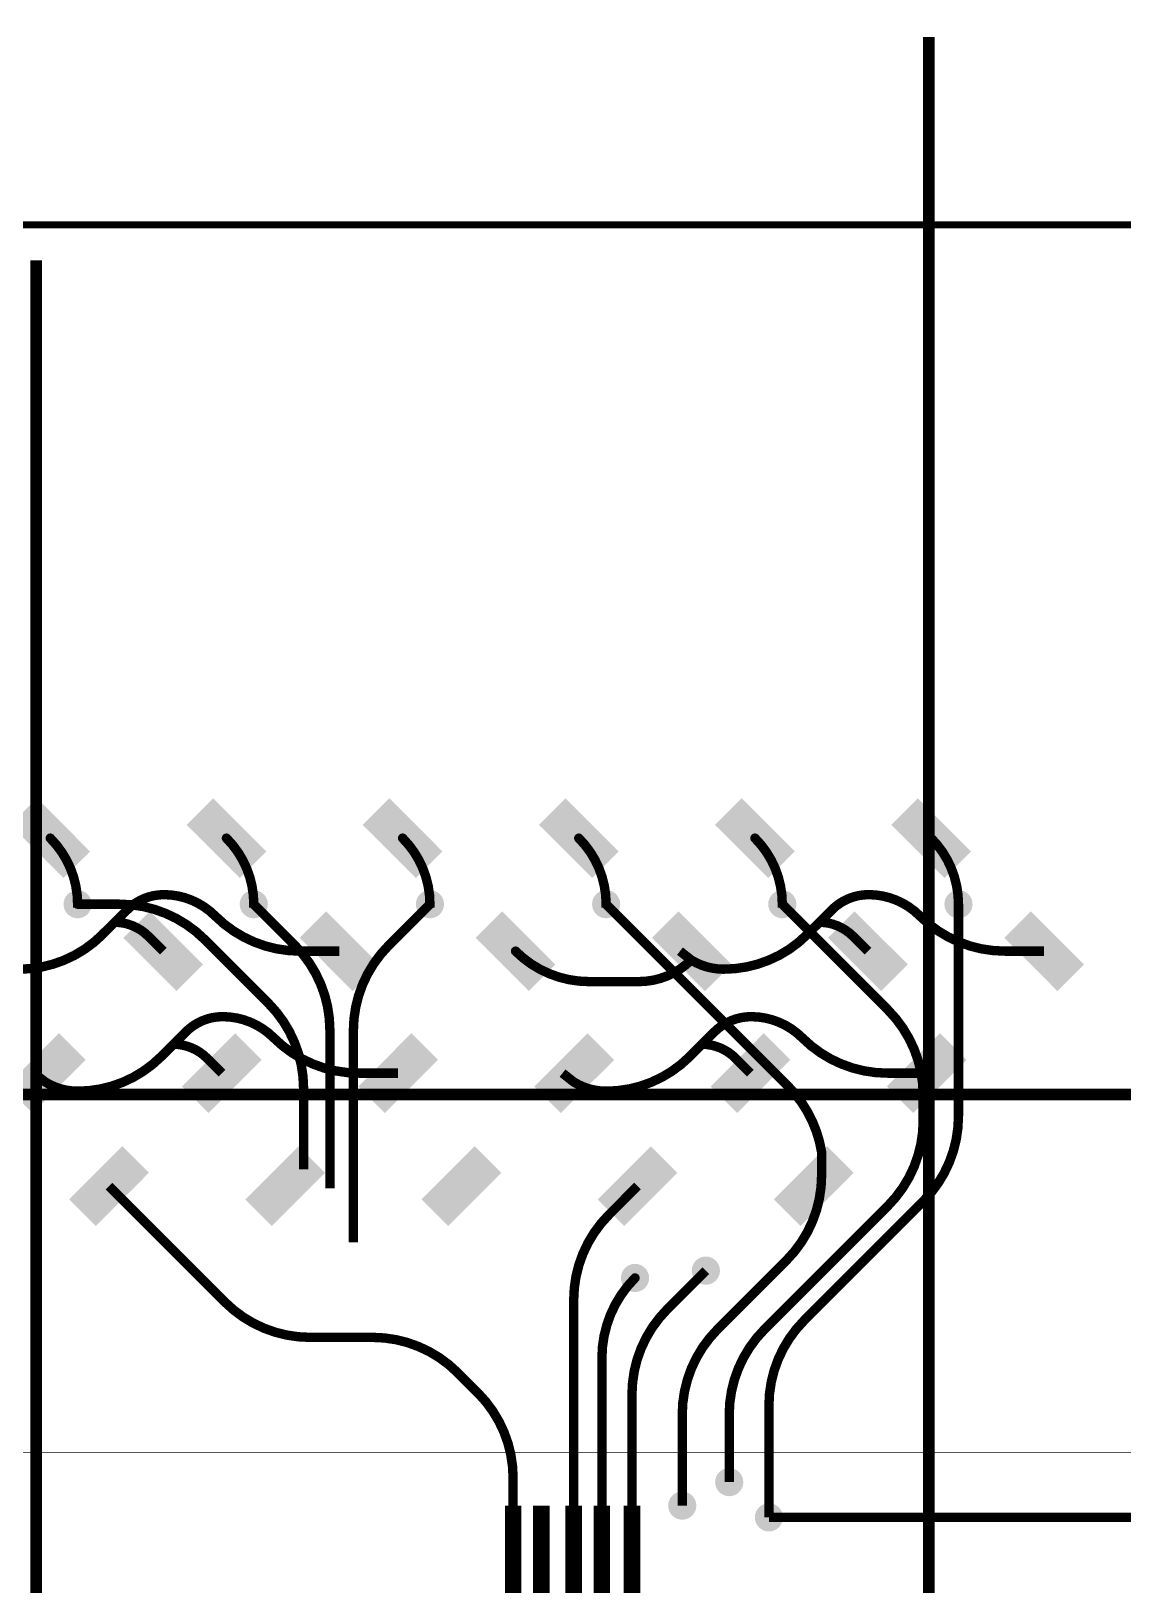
# Model space of a CAD drawing. Header units: inches. Extents: x -214 to 438, y -213 to 250.
# Drawn here: x -85.61 to -62.37, y 9.56 to 42.62 of the extents above; entities that cross this region are included whole.
import ezdxf

# ---------------------------------------------------------------- set-up
doc = ezdxf.new("R2010")
doc.units = ezdxf.units.IN
for name, color, linetype in [('Bottom Layer', 5, 'Continuous'), ('Drawing3', 56, 'Continuous'), ('Mechanical 22', 56, 'Continuous'), ('Outline', 6, 'Continuous'), ('Top Layer', 1, 'Continuous')]:
    doc.layers.add(name, color=color, linetype=linetype)

msp = doc.modelspace()

# ---------------------------------------------------------------- hatches: boundary and pattern name
at = {"layer": 'Bottom Layer'}
h = msp.add_hatch(color=5, dxfattribs=at)
edge = h.paths.add_edge_path()
edge.add_arc((-84.62, 24.047), 0.3, 0, 360)
h = msp.add_hatch(color=5, dxfattribs=at)
edge = h.paths.add_edge_path()
edge.add_arc((-80.87, 24.047), 0.3, 0, 360)
h = msp.add_hatch(color=5, dxfattribs=at)
edge = h.paths.add_edge_path()
edge.add_arc((-77.12, 24.047), 0.3, 0, 360)
h = msp.add_hatch(color=5, dxfattribs=at)
edge = h.paths.add_edge_path()
edge.add_arc((-73.37, 24.047), 0.3, 0, 360)
h = msp.add_hatch(color=5, dxfattribs=at)
edge = h.paths.add_edge_path()
edge.add_arc((-69.62, 24.047), 0.3, 0, 360)
h = msp.add_hatch(color=5, dxfattribs=at)
edge = h.paths.add_edge_path()
edge.add_arc((-65.87, 24.047), 0.3, 0, 360)
h = msp.add_hatch(color=5, dxfattribs=at)
edge = h.paths.add_edge_path()
edge.add_arc((-71.247, 16.25), 0.3, 0, 360)
h = msp.add_hatch(color=5, dxfattribs=at)
edge = h.paths.add_edge_path()
edge.add_arc((-72.755, 16.094), 0.3, 0, 360)
h = msp.add_hatch(color=5, dxfattribs=at)
edge = h.paths.add_edge_path()
edge.add_arc((-70.75, 11.75), 0.3, 0, 360)
h = msp.add_hatch(color=5, dxfattribs=at)
edge = h.paths.add_edge_path()
edge.add_arc((-71.75, 11.25), 0.3, 0, 360)
h = msp.add_hatch(color=5, dxfattribs=at)
edge = h.paths.add_edge_path()
edge.add_arc((-69.905, 11), 0.3, 0, 360)
at = {"layer": 'Top Layer'}
for points in [[(-85.485, 26.301), (-84.354, 25.169), (-84.919, 24.604), (-86.051, 25.735)], [(-81.735, 26.301), (-80.604, 25.169), (-81.169, 24.604), (-82.301, 25.735)], [(-77.985, 26.301), (-76.854, 25.169), (-77.419, 24.604), (-78.551, 25.735)], [(-74.235, 26.301), (-73.104, 25.169), (-73.669, 24.604), (-74.801, 25.735)], [(-70.485, 26.301), (-69.354, 25.169), (-69.919, 24.604), (-71.051, 25.735)], [(-66.735, 26.301), (-65.604, 25.169), (-66.169, 24.604), (-67.301, 25.735)], [(-83.081, 23.896), (-81.949, 22.765), (-82.515, 22.199), (-83.646, 23.331)], [(-79.331, 23.896), (-78.199, 22.765), (-78.765, 22.199), (-79.896, 23.331)], [(-75.581, 23.896), (-74.449, 22.765), (-75.015, 22.199), (-76.146, 23.331)], [(-71.831, 23.896), (-70.699, 22.765), (-71.265, 22.199), (-72.396, 23.331)], [(-68.081, 23.896), (-66.949, 22.765), (-67.515, 22.199), (-68.646, 23.331)], [(-64.331, 23.896), (-63.199, 22.765), (-63.765, 22.199), (-64.896, 23.331)], [(-86.146, 20.169), (-85.015, 21.301), (-84.449, 20.735), (-85.581, 19.604)], [(-82.396, 20.169), (-81.265, 21.301), (-80.699, 20.735), (-81.831, 19.604)], [(-78.646, 20.169), (-77.515, 21.301), (-76.949, 20.735), (-78.081, 19.604)], [(-74.896, 20.169), (-73.765, 21.301), (-73.199, 20.735), (-74.331, 19.604)], [(-71.146, 20.169), (-70.015, 21.301), (-69.449, 20.735), (-70.581, 19.604)], [(-67.396, 20.169), (-66.265, 21.301), (-65.699, 20.735), (-66.831, 19.604)], [(-84.801, 17.765), (-83.669, 18.896), (-83.104, 18.331), (-84.235, 17.199)], [(-81.051, 17.765), (-79.919, 18.896), (-79.354, 18.331), (-80.485, 17.199)], [(-77.301, 17.765), (-76.169, 18.896), (-75.604, 18.331), (-76.735, 17.199)], [(-73.551, 17.765), (-72.419, 18.896), (-71.854, 18.331), (-72.985, 17.199)], [(-69.801, 17.765), (-68.669, 18.896), (-68.104, 18.331), (-69.235, 17.199)]]:
    msp.add_hatch(color=1, dxfattribs=at).paths.add_polyline_path(points)
h = msp.add_hatch(color=1, dxfattribs=at)
edge = h.paths.add_edge_path()
edge.add_arc((-84.62, 24.047), 0.3, 0, 360)
h = msp.add_hatch(color=1, dxfattribs=at)
edge = h.paths.add_edge_path()
edge.add_arc((-80.87, 24.047), 0.3, 0, 360)
h = msp.add_hatch(color=1, dxfattribs=at)
edge = h.paths.add_edge_path()
edge.add_arc((-77.12, 24.047), 0.3, 0, 360)
h = msp.add_hatch(color=1, dxfattribs=at)
edge = h.paths.add_edge_path()
edge.add_arc((-73.37, 24.047), 0.3, 0, 360)
h = msp.add_hatch(color=1, dxfattribs=at)
edge = h.paths.add_edge_path()
edge.add_arc((-69.62, 24.047), 0.3, 0, 360)
h = msp.add_hatch(color=1, dxfattribs=at)
edge = h.paths.add_edge_path()
edge.add_arc((-65.87, 24.047), 0.3, 0, 360)
h = msp.add_hatch(color=1, dxfattribs=at)
edge = h.paths.add_edge_path()
edge.add_arc((-71.247, 16.25), 0.3, 0, 360)
h = msp.add_hatch(color=1, dxfattribs=at)
edge = h.paths.add_edge_path()
edge.add_arc((-72.755, 16.094), 0.3, 0, 360)
h = msp.add_hatch(color=1, dxfattribs=at)
edge = h.paths.add_edge_path()
edge.add_arc((-70.75, 11.75), 0.3, 0, 360)
h = msp.add_hatch(color=1, dxfattribs=at)
edge = h.paths.add_edge_path()
edge.add_arc((-71.75, 11.25), 0.3, 0, 360)
h = msp.add_hatch(color=1, dxfattribs=at)
edge = h.paths.add_edge_path()
edge.add_arc((-69.905, 11), 0.3, 0, 360)

# ---------------------------------------------------------------- linework, layer by layer
at = {"layer": 'Bottom Layer', "const_width": 0.2}
for points in [[(-84.62, 24.047), (-83.729, 24.047)], [(-80.87, 24.047), (-80.001, 23.178)], [(-77.999, 23.168), (-77.12, 24.047)], [(-73.37, 24.047), (-69.501, 20.178)], [(-69.62, 24.047), (-67.373, 21.799)], [(-65.87, 19.538), (-65.87, 24.047)], [(-81.915, 23.295), (-80.561, 21.941)], [(-79.25, 18), (-79.25, 21.364)], [(-78.75, 16.854), (-78.75, 21.354)], [(-79.81, 18.404), (-79.81, 20.127)], [(-66.621, 19.441), (-66.621, 19.985)], [(-68.783, 18.28), (-68.783, 18.771)], [(-69.999, 15.001), (-67.373, 17.627)], [(-69.153, 15.192), (-66.621, 17.724)], [(-70.999, 15.001), (-69.534, 16.466)], [(-71.75, 11.25), (-71.75, 13.187)], [(-70.75, 11.75), (-70.75, 13.187)], [(-69.905, 11), (-69.905, 13.378)]]:
    msp.add_lwpolyline(points, dxfattribs=at)
for points in [[(-83.729, 24.047, -0.198912), (-81.915, 23.295)], [(-80.001, 23.178, -0.198912), (-79.25, 21.364)], [(-78.75, 21.354, -0.198912), (-77.999, 23.168)], [(-80.561, 21.941, -0.198912), (-79.81, 20.127)], [(-67.373, 21.799, -0.198912), (-66.621, 19.985)], [(-69.501, 20.178, -0.157779), (-68.783, 18.771)], [(-66.621, 19.441, -0.198912), (-67.373, 17.627)], [(-65.87, 19.538, -0.198912), (-66.621, 17.724)], [(-68.783, 18.28, -0.198912), (-69.534, 16.466)], [(-69.905, 13.378, -0.198912), (-69.153, 15.192)], [(-71.75, 13.187, -0.198912), (-70.999, 15.001)], [(-70.75, 13.187, -0.198912), (-69.999, 15.001)]]:
    msp.add_lwpolyline(points, format="xyb", dxfattribs=at)
at = {"layer": 'Bottom Layer', "const_width": 0.1}
for points in [[(-83.779, 24.047, 1), (-83.679, 24.047, 1)], [(-81.965, 23.295, 1), (-81.865, 23.295, 1)], [(-80.051, 23.178, 1), (-79.951, 23.178, 1)], [(-78.049, 23.168, 1), (-77.949, 23.168, 1)], [(-80.611, 21.941, 1), (-80.511, 21.941, 1)], [(-67.423, 21.799, 1), (-67.323, 21.799, 1)], [(-79.3, 21.364, 1), (-79.2, 21.364, 1)], [(-78.8, 21.354, 1), (-78.7, 21.354, 1)], [(-79.86, 20.127, 1), (-79.76, 20.127, 1)], [(-69.551, 20.178, 1), (-69.451, 20.178, 1)], [(-66.671, 19.985, 1), (-66.571, 19.985, 1)], [(-66.671, 19.441, 1), (-66.571, 19.441, 1)], [(-65.92, 19.538, 1), (-65.82, 19.538, 1)], [(-68.833, 18.771, 1), (-68.733, 18.771, 1)], [(-68.833, 18.28, 1), (-68.733, 18.28, 1)], [(-67.423, 17.627, 1), (-67.323, 17.627, 1)], [(-66.671, 17.724, 1), (-66.571, 17.724, 1)], [(-69.584, 16.466, 1), (-69.484, 16.466, 1)], [(-69.203, 15.192, 1), (-69.103, 15.192, 1)], [(-71.049, 15.001, 1), (-70.949, 15.001, 1)], [(-70.049, 15.001, 1), (-69.949, 15.001, 1)], [(-71.8, 13.187, 1), (-71.7, 13.187, 1)], [(-70.8, 13.187, 1), (-70.7, 13.187, 1)], [(-69.955, 13.378, 1), (-69.855, 13.378, 1)]]:
    msp.add_lwpolyline(points, format="xyb", close=True, dxfattribs=at)
at = {"layer": 'Drawing3', "const_width": 0.0127}
msp.add_lwpolyline([(-136.2, 12.381), (208.605, 12.381)], dxfattribs=at)
at = {"layer": 'Mechanical 22', "const_width": 0.25}
for points in [[(-66.501, -68.5), (-66.501, 42.5)], [(-85.501, -73.25), (-85.501, 37.75)], [(-139, 20), (10, 20)]]:
    msp.add_lwpolyline(points, dxfattribs=at)
at = {"layer": 'Outline', "const_width": 0.15}
msp.add_lwpolyline([(-134.25, 38.5), (13.664, 38.5)], dxfattribs=at)
at = {"layer": 'Top Layer', "const_width": 0.2}
for points in [[(-85.202, 25.452, -0.198912), (-84.62, 24.047)], [(-81.452, 25.452, -0.198912), (-80.87, 24.047)], [(-77.702, 25.452, -0.198912), (-77.12, 24.047)], [(-73.952, 25.452, -0.198912), (-73.37, 24.047)], [(-70.202, 25.452, -0.198912), (-69.62, 24.047)], [(-66.452, 25.452, -0.198912), (-65.87, 24.047)], [(-83.567, 23.925, -0.198912), (-82.783, 24.25)], [(-82.783, 24.25, -0.198912), (-81.695, 23.799)], [(-68.567, 23.925, -0.198912), (-67.783, 24.25)], [(-67.783, 24.25, -0.198912), (-66.695, 23.799)], [(-79.881, 23.048, -0.198912), (-81.695, 23.799)], [(-64.881, 23.048, -0.198912), (-66.695, 23.799)], [(-84.094, 23.398, -0.198708), (-85.87, 22.664)], [(-83.83, 23.662, -0.198912), (-83.117, 23.367)], [(-69.094, 23.398, -0.198708), (-70.87, 22.664)], [(-68.83, 23.662, -0.198912), (-68.117, 23.367)], [(-73.734, 22.4, -0.198912), (-75.298, 23.048)], [(-71.561, 22.86, -0.198912), (-72.673, 22.4)], [(-70.87, 22.664, -0.139585), (-71.561, 22.86)], [(-82.317, 21.329, -0.198912), (-81.533, 21.654)], [(-81.533, 21.654, -0.198912), (-80.445, 21.203)], [(-71.067, 21.329, -0.198912), (-70.283, 21.654)], [(-70.283, 21.654, -0.198912), (-69.195, 21.203)], [(-82.58, 21.067, -0.198912), (-81.867, 20.771)], [(-78.631, 20.452, -0.198912), (-80.445, 21.203)], [(-71.33, 21.067, -0.198912), (-70.617, 20.771)], [(-67.381, 20.452, -0.198912), (-69.195, 21.203)], [(-82.844, 20.802, -0.198708), (-84.62, 20.068)], [(-71.594, 20.802, -0.198708), (-73.37, 20.068)], [(-84.62, 20.068, -0.139585), (-85.311, 20.265)], [(-73.37, 20.068, -0.139585), (-74.061, 20.265)], [(-74.06, 15.627, -0.198912), (-73.309, 17.441)], [(-73.46, 14.392, -0.198912), (-72.755, 16.094)], [(-79.672, 14.83, -0.198912), (-81.486, 15.582)], [(-72.82, 13.614, -0.198912), (-72.069, 15.428)], [(-78.345, 14.83, -0.198912), (-76.531, 14.079)], [(-76.101, 13.649, -0.198912), (-75.35, 11.835)]]:
    msp.add_lwpolyline(points, format="xyb", dxfattribs=at)
at = {"layer": 'Top Layer', "const_width": 0.1}
for points in [[(-85.252, 25.452, 1), (-85.152, 25.452, 1)], [(-81.502, 25.452, 1), (-81.402, 25.452, 1)], [(-77.752, 25.452, 1), (-77.652, 25.452, 1)], [(-74.002, 25.452, 1), (-73.902, 25.452, 1)], [(-70.252, 25.452, 1), (-70.152, 25.452, 1)], [(-66.502, 25.452, 1), (-66.402, 25.452, 1)], [(-84.67, 24.047, 1), (-84.57, 24.047, 1)], [(-82.833, 24.25, 1), (-82.733, 24.25, 1)], [(-82.833, 24.25, 1), (-82.733, 24.25, 1)], [(-80.92, 24.047, 1), (-80.82, 24.047, 1)], [(-77.17, 24.047, 1), (-77.07, 24.047, 1)], [(-73.42, 24.047, 1), (-73.32, 24.047, 1)], [(-69.67, 24.047, 1), (-69.57, 24.047, 1)], [(-67.833, 24.25, 1), (-67.733, 24.25, 1)], [(-67.833, 24.25, 1), (-67.733, 24.25, 1)], [(-65.92, 24.047, 1), (-65.82, 24.047, 1)], [(-83.617, 23.925, 1), (-83.517, 23.925, 1)], [(-81.745, 23.799, 1), (-81.645, 23.799, 1)], [(-81.745, 23.799, 1), (-81.645, 23.799, 1)], [(-68.617, 23.925, 1), (-68.517, 23.925, 1)], [(-66.745, 23.799, 1), (-66.645, 23.799, 1)], [(-66.745, 23.799, 1), (-66.645, 23.799, 1)], [(-84.144, 23.398, 1), (-84.044, 23.398, 1)], [(-83.88, 23.662, 1), (-83.78, 23.662, 1)], [(-69.144, 23.398, 1), (-69.044, 23.398, 1)], [(-68.88, 23.662, 1), (-68.78, 23.662, 1)], [(-83.167, 23.367, 1), (-83.067, 23.367, 1)], [(-79.931, 23.048, 1), (-79.831, 23.048, 1)], [(-75.348, 23.048, 1), (-75.248, 23.048, 1)], [(-68.167, 23.367, 1), (-68.067, 23.367, 1)], [(-64.931, 23.048, 1), (-64.831, 23.048, 1)], [(-71.611, 22.86, 1), (-71.511, 22.86, 1)], [(-71.611, 22.86, 1), (-71.511, 22.86, 1)], [(-73.784, 22.4, 1), (-73.684, 22.4, 1)], [(-72.723, 22.4, 1), (-72.623, 22.4, 1)], [(-70.92, 22.664, 1), (-70.82, 22.664, 1)], [(-70.92, 22.664, 1), (-70.82, 22.664, 1)], [(-81.583, 21.654, 1), (-81.483, 21.654, 1)], [(-81.583, 21.654, 1), (-81.483, 21.654, 1)], [(-70.333, 21.654, 1), (-70.233, 21.654, 1)], [(-70.333, 21.654, 1), (-70.233, 21.654, 1)], [(-82.63, 21.067, 1), (-82.53, 21.067, 1)], [(-82.367, 21.329, 1), (-82.267, 21.329, 1)], [(-80.495, 21.203, 1), (-80.395, 21.203, 1)], [(-80.495, 21.203, 1), (-80.395, 21.203, 1)], [(-71.38, 21.067, 1), (-71.28, 21.067, 1)], [(-71.117, 21.329, 1), (-71.017, 21.329, 1)], [(-69.245, 21.203, 1), (-69.145, 21.203, 1)], [(-69.245, 21.203, 1), (-69.145, 21.203, 1)], [(-82.894, 20.802, 1), (-82.794, 20.802, 1)], [(-81.917, 20.771, 1), (-81.817, 20.771, 1)], [(-71.644, 20.802, 1), (-71.544, 20.802, 1)], [(-70.667, 20.771, 1), (-70.567, 20.771, 1)], [(-78.681, 20.452, 1), (-78.581, 20.452, 1)], [(-67.431, 20.452, 1), (-67.331, 20.452, 1)], [(-85.361, 20.265, 1), (-85.261, 20.265, 1)], [(-74.111, 20.265, 1), (-74.011, 20.265, 1)], [(-84.67, 20.068, 1), (-84.57, 20.068, 1)], [(-84.67, 20.068, 1), (-84.57, 20.068, 1)], [(-73.42, 20.068, 1), (-73.32, 20.068, 1)], [(-73.42, 20.068, 1), (-73.32, 20.068, 1)], [(-73.359, 17.441, 1), (-73.259, 17.441, 1)], [(-72.805, 16.094, 1), (-72.705, 16.094, 1)], [(-81.536, 15.582, 1), (-81.436, 15.582, 1)], [(-74.11, 15.627, 1), (-74.01, 15.627, 1)], [(-72.119, 15.428, 1), (-72.019, 15.428, 1)], [(-79.722, 14.83, 1), (-79.622, 14.83, 1)], [(-78.395, 14.83, 1), (-78.295, 14.83, 1)], [(-73.51, 14.392, 1), (-73.41, 14.392, 1)], [(-76.581, 14.079, 1), (-76.481, 14.079, 1)], [(-76.151, 13.649, 1), (-76.051, 13.649, 1)], [(-72.87, 13.614, 1), (-72.77, 13.614, 1)], [(-75.4, 11.835, 1), (-75.3, 11.835, 1)]]:
    msp.add_lwpolyline(points, format="xyb", close=True, dxfattribs=at)
at = {"layer": 'Top Layer'}
for points, const_width in [([(-84.62, 23.972), (-84.62, 24.047)], 0.2), ([(-80.87, 23.972), (-80.87, 24.047)], 0.2), ([(-77.12, 23.972), (-77.12, 24.047)], 0.2), ([(-73.37, 23.972), (-73.37, 24.047)], 0.2), ([(-69.62, 23.972), (-69.62, 24.047)], 0.2), ([(-65.87, 23.972), (-65.87, 24.047)], 0.2), ([(-83.83, 23.662), (-83.567, 23.925)], 0.2), ([(-68.83, 23.662), (-68.567, 23.925)], 0.2), ([(-84.094, 23.398), (-84.092, 23.401)], 0.2), ([(-84.092, 23.401), (-83.83, 23.662)], 0.2), ([(-69.094, 23.398), (-69.092, 23.401)], 0.2), ([(-69.092, 23.401), (-68.83, 23.662)], 0.2), ([(-83.117, 23.367), (-82.798, 23.048)], 0.2), ([(-79.881, 23.048), (-79.048, 23.048)], 0.2), ([(-71.798, 23.048), (-71.561, 22.86)], 0.2), ([(-68.117, 23.367), (-67.798, 23.048)], 0.2), ([(-64.881, 23.048), (-64.048, 23.048)], 0.2), ([(-73.734, 22.4), (-72.673, 22.4)], 0.2), ([(-82.842, 20.805), (-82.58, 21.067)], 0.2), ([(-82.58, 21.067), (-82.317, 21.329)], 0.2), ([(-71.592, 20.805), (-71.33, 21.067)], 0.2), ([(-71.33, 21.067), (-71.067, 21.329)], 0.2), ([(-82.844, 20.802), (-82.842, 20.805)], 0.2), ([(-81.867, 20.771), (-81.548, 20.452)], 0.2), ([(-71.594, 20.802), (-71.592, 20.805)], 0.2), ([(-70.617, 20.771), (-70.298, 20.452)], 0.2), ([(-85.548, 20.452), (-85.311, 20.265)], 0.2), ([(-78.631, 20.452), (-77.798, 20.452)], 0.2), ([(-74.298, 20.452), (-74.061, 20.265)], 0.2), ([(-67.381, 20.452), (-66.548, 20.452)], 0.2), ([(-83.952, 18.048), (-81.486, 15.582)], 0.2), ([(-73.309, 17.441), (-72.702, 18.048)], 0.2), ([(-72.069, 15.428), (-71.247, 16.25)], 0.2), ([(-74.06, 11.25), (-74.06, 15.627)], 0.2), ([(-79.672, 14.83), (-78.345, 14.83)], 0.2), ([(-73.46, 11.25), (-73.46, 14.392)], 0.2), ([(-76.531, 14.079), (-76.101, 13.649)], 0.2), ([(-72.82, 11.25), (-72.82, 13.614)], 0.2), ([(-75.35, 11.25), (-75.35, 11.835)], 0.2), ([(-75.35, 7.604), (-75.35, 11.25)], 0.35), ([(-74.75, 7.319), (-74.75, 11.25)], 0.35), ([(-74.06, 7.037), (-74.06, 11.25)], 0.35), ([(-73.46, 8.782), (-73.46, 11.25)], 0.35), ([(-72.82, 6.892), (-72.82, 11.25)], 0.35), ([(-69.905, 11), (-57.604, 11)], 0.2)]:
    msp.add_lwpolyline(points, dxfattribs=dict(at, const_width=const_width))

doc.saveas('drawing.dxf')
